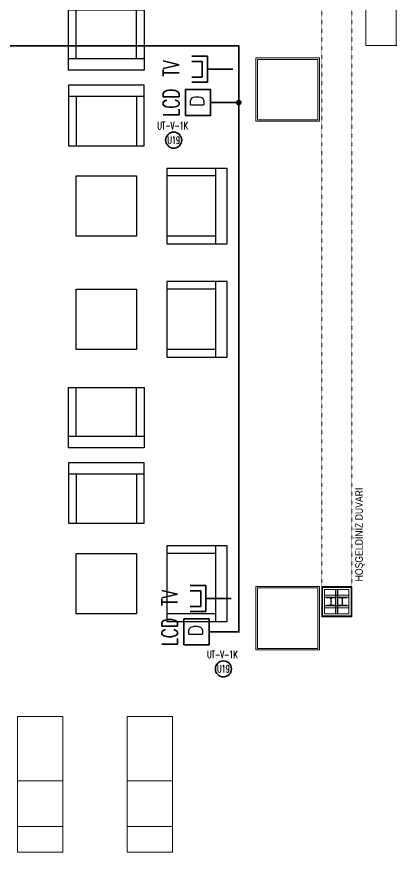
# Model space of a CAD drawing. Extents: x -1439 to 34962, y -872 to 8330.
# Drawn here: x 4082 to 4577, y 1443 to 2549 of the extents above; entities that cross this region are included whole.
import ezdxf
from ezdxf.enums import TextEntityAlignment as Align

# ---------------------------------------------------------------- set-up
doc = ezdxf.new("R2010")
doc.units = 0
doc.linetypes.add('DOT2', pattern=[0.125, 0, -0.125])
doc.layers.get('0').update_dxf_attribs({"color": 9, "lineweight": 9})
for name, color, linetype, lineweight in [('01', 9, 'Continuous', 9), ('05', 9, 'Continuous', 9), ('06D', 9, 'Continuous', 9), ('10', 9, 'Continuous', 9), ('14', 9, 'Continuous', 9), ('20', 9, 'DOT2', 9), ('21', 9, 'Continuous', 9), ('E-DATA BAGLATI UCU', 7, 'Continuous', 30), ('E-DATA LCD EKRAN', 7, 'Continuous', 30), ('E-DATA PRİZİ (RJ45)', 7, 'Continuous', 30), ('E-KABLO', 7, 'Continuous', 30), ('E-YAZI', 7, 'Continuous', 30)]:
    doc.layers.add(name, color=color, linetype=linetype, lineweight=lineweight)
doc.styles.add('E-YAZI', font='txttw.shx')
doc.styles.add('MuuM_TEXT-STANDART', font='ARIALN.TTF')

# ---------------------------------------------------------------- blocks, each defined once
blk = doc.blocks.new('p-kolon-80x80-vw')
at = {"layer": '01'}
blk.add_lwpolyline([(-40, -40), (-40, 40), (40, 40), (40, -40)], close=True, dxfattribs=at)
blk = doc.blocks.new('p-vw-hoşgeldin tak')
at = {"layer": '06D'}
for points in [[(-541.1, 3.9), (-541.1, 36.1), (-508.9, 36.1), (-508.9, 3.9)], [(-530.7, 21.8), (-530.7, 3.9), (-533.4, 3.9), (-533.4, 36.1), (-530.7, 36.1)], [(-516.6, 21.8), (-516.6, 3.9), (-519.3, 3.9), (-519.3, 36.1), (-516.6, 36.1)], [(-541.1, 21.8), (-508.9, 21.8), (-508.9, 19.1), (-541.1, 19.1), (-541.1, 21.8)], [(-541.1, 21.4), (-508.9, 21.4), (-508.9, 18.7), (-541.1, 18.7), (-541.1, 21.4)]]:
    blk.add_lwpolyline(points, close=True, dxfattribs=at)
at = {"layer": '10'}
for points in [[(-545, 0), (-545, 40), (-505, 40), (-505, 0)], [(-506.2, 38.8), (-543.8, 38.8), (-506.2, 38.8), (-506.2, 1.2), (-543.8, 1.2), (-543.8, 38.8)]]:
    blk.add_lwpolyline(points, close=True, dxfattribs=at)
for points in [[(-530.7, 21.8), (-530.7, 33.8), (-529.9, 33.8), (-529.9, 29.3, 0.414214), (-528.7, 28.1), (-521.3, 28.1, 0.414214), (-520.1, 29.3), (-520.1, 33.8), (-519.3, 33.8), (-519.3, 21.8), (-520.1, 21.8), (-520.1, 26.4, 0.414214), (-521.3, 27.6), (-528.7, 27.6, 0.414214), (-529.9, 26.4), (-529.9, 21.8)], [(-530.7, 18.7), (-530.7, 6.7), (-529.9, 6.7), (-529.9, 11.2, -0.414214), (-528.7, 12.4), (-521.3, 12.4, -0.414214), (-520.1, 11.2), (-520.1, 6.7), (-519.3, 6.7), (-519.3, 18.7), (-520.1, 18.7), (-520.1, 14.1, -0.414214), (-521.3, 12.9), (-528.7, 12.9, -0.414214), (-529.9, 14.1), (-529.9, 18.7)]]:
    blk.add_lwpolyline(points, format="xyb", close=True, dxfattribs=at)
at = {"layer": '20'}
for points in [[(-505, 40), (811, 40)], [(-505, 0), (811, 0)]]:
    blk.add_lwpolyline(points, dxfattribs=at)
blk = doc.blocks.new('m-vw-sehpa')
at = {"lineweight": -3, "ltscale": 0.5}
blk.add_lwpolyline([(0, 0), (80, 0), (80, -80), (0, -80)], close=True, dxfattribs=at)
blk = doc.blocks.new('m-vw-tekli koltuk')
at = {"lineweight": -3, "ltscale": 0.5}
blk.add_lwpolyline([(-50, 0), (50, 0), (50, -80), (-50, -80)], close=True, dxfattribs=at)
for points in [[(-50, -15), (-50, -15), (50, -15)], [(-40, -15), (-40, -15), (-40, -80)], [(40, -15), (40, -15), (40, -80)]]:
    blk.add_lwpolyline(points, dxfattribs=at)
blk = doc.blocks.new('m-vw-sandalye')
at = {"lineweight": -3, "ltscale": 0.5}
blk.add_lwpolyline([(-20.5, 0), (20.5, 0), (20.5, -6), (-20.5, -6)], close=True, dxfattribs=at)
blk.add_lwpolyline([(-25.5, -9), (25.5, -9), (23.1, -45.7, -0.395265), (13.1, -55), (-13.1, -55, -0.395265), (-23.1, -45.7)], format="xyb", close=True, dxfattribs=at)
blk = doc.blocks.new('m-vw-bilgisayar-2')
for points in [[(38, 60), (18, 60), (18, 70), (38, 70)], [(25, 25), (38, 25), (38, -25), (25, -25)], [(10, 21), (21, 21), (21, -21), (10, -21)], [(12, -31), (19, -31), (19, -36), (12, -36)]]:
    blk.add_lwpolyline(points, close=True)
blk = doc.blocks.new('danısma')
at = {"layer": '05'}
for p, q in [((-5954.6, 23526.5), (-5954.6, 23486.5)), ((-5864.6, 23526.5), (-5864.6, 23486.5)), ((-5774.6, 23526.5), (-5774.6, 23486.5)), ((-5684.6, 23526.5), (-5684.6, 23486.5)), ((-5594.6, 23526.5), (-5594.6, 23486.5)), ((-5504.6, 23526.5), (-5504.6, 23486.5)), ((-5414.6, 23526.5), (-5414.6, 23486.5)), ((-5324.6, 23526.5), (-5324.6, 23486.5)), ((-5959.6, 23481.5), (-5999.6, 23481.5)), ((-5279.6, 23481.5), (-5319.6, 23481.5)), ((-5959.6, 23391.5), (-5999.6, 23391.5)), ((-5279.6, 23391.5), (-5319.6, 23391.5)), ((-5279.6, 23301.5), (-5319.6, 23301.5))]:
    blk.add_line(p, q, dxfattribs=at)
blk.add_lwpolyline([(-5279.6, 23301.5), (-5279.6, 23526.5), (-5999.6, 23526.5), (-5999.6, 23301.5), (-5959.6, 23301.5), (-5959.6, 23486.5), (-5319.6, 23486.5), (-5319.6, 23301.5), (-5279.6, 23301.5)], dxfattribs=at)
for points in [[(-5959.6, 23486.5), (-5959.6, 23430.9), (-5319.6, 23430.9), (-5319.6, 23486.5), (-5409.6, 23486.5)], [(-5959.6, 23301.5), (-5904, 23301.5), (-5904, 23486.5), (-5959.6, 23486.5)], [(-5319.6, 23301.5), (-5375.2, 23301.5), (-5375.2, 23486.5), (-5319.6, 23486.5)], [(-5951.6, 23223.5), (-5411.6, 23223.5), (-5411.6, 23263.5), (-5951.6, 23263.5)]]:
    blk.add_lwpolyline(points, close=True, dxfattribs=at)
at = {"layer": '05', "rotation": 90}
for p in [(-5784.6, 23430.9), (-5644.6, 23430.9)]:
    blk.add_blockref('m-vw-bilgisayar-2', p, dxfattribs=at)
at = {"layer": '05', "xscale": -1, "rotation": 270}
blk.add_blockref('m-vw-bilgisayar-2', (-5530.4, 23430.9), dxfattribs=at)
at = {"layer": '05', "xscale": -1}
blk.add_blockref('m-vw-bilgisayar-2', (-5904, 23355.3), dxfattribs=at)
at = {"layer": '05', "lineweight": -3}
for p, rotation in [((-5784.6, 23370.9), 180), ((-5644.6, 23370.9), 180), ((-5504.6, 23370.9), 180), ((-5435.2, 23343.1), 90)]:
    blk.add_blockref('m-vw-sandalye', p, dxfattribs=dict(at, rotation=rotation))
at = {"layer": '05'}
blk.add_blockref('m-vw-bilgisayar-2', (-5375.2, 23361.3), dxfattribs=at)
at = {"layer": '05', "lineweight": -3, "xscale": -1, "rotation": 270}
blk.add_blockref('m-vw-sandalye', (-5844, 23345.3), dxfattribs=at)
blk = doc.blocks.new('masa')
for points in [[(-5005, 21964.6), (-5065, 21964.6), (-5065, 22050), (-5005, 22050)], [(-5065, 21904), (-5005, 21904), (-5005, 21964.6), (-5065, 21964.6)], [(-5005, 21870), (-5065, 21870), (-5065, 21904), (-5005, 21904)]]:
    blk.add_lwpolyline(points, close=True)
blk = doc.blocks.new('E-LCD+TV')
at = {"layer": 'E-DATA PRİZİ (RJ45)', "color": 1}
for p, q in [((38.5, 77.5), (38.5, 48)), ((48.3, 77.5), (48.3, 57.8)), ((77.8, 77.5), (77.8, 57.8)), ((87.6, 77.5), (87.6, 48)), ((38.5, 48), (87.6, 48)), ((48.3, 57.8), (77.8, 57.8)), ((63, 48), (63, 0)), ((0, 0), (0, 42))]:
    blk.add_line(p, q, dxfattribs=at)
blk.add_lwpolyline([(-24.6, 89.6), (24.6, 89.6), (24.6, 42), (-24.6, 42)], close=True, dxfattribs=at)
at = {"layer": 'E-DATA PRİZİ (RJ45)', "color": 1, "style": 'E-YAZI'}
blk.add_text('D', height=25.6, dxfattribs=at).set_placement((-8.8, 54.6))
at = {"layer": 'E-YAZI', "color": 1, "style": 'E-YAZI', "width": 0.7}
for s, p in [('LCD', (-27, 101.6)), ('TV', (49, 101.6))]:
    blk.add_text(s, height=30, dxfattribs=at).set_placement(p)

msp = doc.modelspace()

# ---------------------------------------------------------------- linework, layer by layer
at = {"layer": '14'}
for points in [[(4398.84, 2494.5), (4482.84, 2494.5), (4482.84, 2410.5), (4398.84, 2410.5)], [(4398.84, 1794.5), (4482.84, 1794.5), (4482.84, 1710.5), (4398.84, 1710.5)]]:
    msp.add_lwpolyline(points, close=True, dxfattribs=at)
at = {"layer": 'E-DATA BAGLATI UCU', "color": 4, "const_width": 3.75}
msp.add_lwpolyline([(4376.11, 2437.22, -1), (4376.11, 2433.47, -1)], format="xyb", close=True, dxfattribs=at)
at = {"layer": 'E-KABLO', "color": 4, "ltscale": 40}
for p, q in [((3589.15, 2510.28), (4376.11, 2510.28)), ((4376.11, 2510.28), (4376.11, 1733.66)), ((4368.25, 2435.35), (4376.11, 2435.35)), ((4366.24, 1734.27), (4376.11, 1734.27))]:
    msp.add_line(p, q, dxfattribs=at)
at = {"layer": 'E-KABLO', "color": 20, "linetype": 'Continuous'}
for centre in [(4290, 2385.52), (4355.75, 1685.37)]:
    msp.add_circle(centre, 10.61, dxfattribs=at)

# ---------------------------------------------------------------- block references
for p in [(4440.84, 2452.5), (4440.84, 1752.5)]:
    msp.add_blockref('p-kolon-80x80-vw', p)
at = {"layer": '05'}
for name, p in [('danısma', (10543.89, -20790.46)), ('masa', (9148.34, -20427.5)), ('masa', (9293.34, -20427.5))]:
    msp.add_blockref(name, p, dxfattribs=at)
at = {"layer": '05', "lineweight": -3}
for name, p, rotation in [('m-vw-tekli koltuk', (4200.84, 2478.19), 180), ('m-vw-sehpa', (4160.84, 2258.19), 90), ('m-vw-sehpa', (4160.84, 2108.19), 90), ('m-vw-tekli koltuk', (4200.84, 1978.19), 180), ('m-vw-sehpa', (4160.84, 1758.19), 90)]:
    msp.add_blockref(name, p, dxfattribs=dict(at, rotation=rotation))
at = {"layer": '05', "lineweight": -3, "xscale": -1}
for p in [(4200.84, 2458.19), (4200.84, 1958.19)]:
    msp.add_blockref('m-vw-tekli koltuk', p, dxfattribs=at)
at = {"layer": '05', "lineweight": -3, "xscale": -1, "rotation": 270}
for p in [(4360.84, 2298.19), (4360.84, 2148.19), (4360.84, 1798.19)]:
    msp.add_blockref('m-vw-tekli koltuk', p, dxfattribs=at)
at = {"layer": '10', "rotation": 89.99999999999999}
msp.add_blockref('p-vw-hoşgeldin tak', (4525.84, 2299.5), dxfattribs=at)
at = {"layer": 'E-DATA LCD EKRAN', "color": 1, "xscale": 0.7, "yscale": 0.7, "zscale": 0.7, "rotation": 89.99999999999999}
for p in [(4368.25, 2435.35), (4366.24, 1734.27)]:
    msp.add_blockref('E-LCD+TV', p, dxfattribs=at)

# ---------------------------------------------------------------- texts
at = {"layer": '21', "style": 'MuuM_TEXT-STANDART'}
msp.add_text('HOŞGELDİNİZ DUVARI', height=10, rotation=90, dxfattribs=at).set_placement((4530.21, 1801.26), align=Align.TOP_LEFT)
at = {"layer": 'E-KABLO', "color": 20, "linetype": 'Continuous', "style": 'E-YAZI', "width": 0.6}
for p in [(4268.55, 2399.62, 0), (4334.3, 1699.47, 0)]:
    msp.add_text('UT-V-1K', height=10, dxfattribs=at).set_placement(p)
for p in [(4290, 2385.52), (4355.75, 1685.37)]:
    msp.add_text('U19', height=10, dxfattribs=at).set_placement(p, align=Align.MIDDLE_CENTER)

doc.saveas('drawing.dxf')
